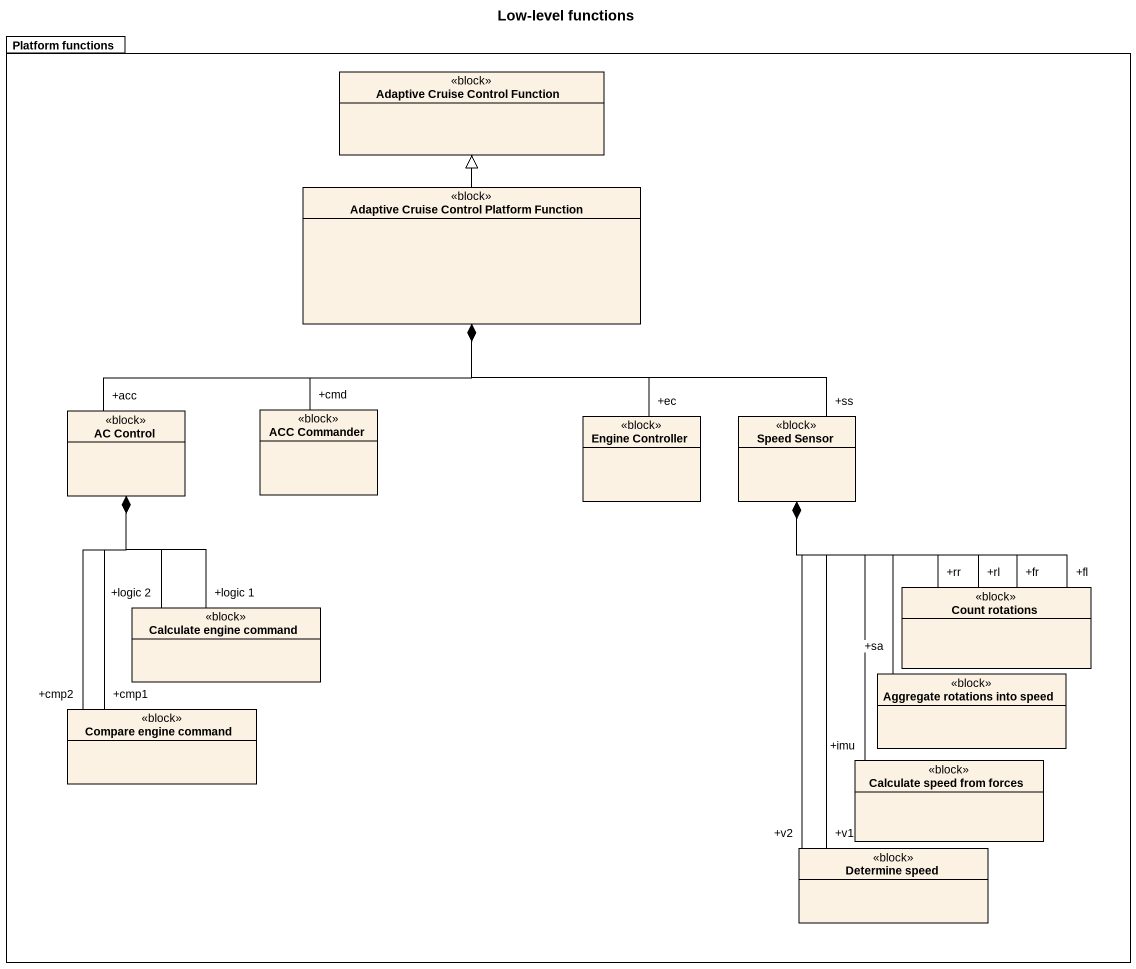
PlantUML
@startuml
title Low-level functions
hide circle
hide empty members
package "Platform functions" as Platform_functions {
  class "Adaptive Cruise Control Function" as Adaptive_Cruise_Control <<block>>
  class "Adaptive Cruise Control Platform Function" as Adaptive_Cruise_Control_2 <<block>>
  class "AC Control" as AC_Control <<block>>
  class "ACC Commander" as ACC_Commander <<block>>
  class "Engine Controller" as Engine_Controller <<block>>
  class "Speed Sensor" as Speed_Sensor <<block>>
  class "Calculate engine command" as Calculate_engine_command <<block>>
  class "Count rotations" as Count_rotations <<block>>
  class "Aggregate rotations into speed" as Aggregate_rotations_into <<block>>
  class "Compare engine command" as Compare_engine_command <<block>>
  class "Calculate speed from forces" as Calculate_speed_from_forces <<block>>
  class "Determine speed" as Determine_speed <<block>>
}
Adaptive_Cruise_Control_2 -up-|> Adaptive_Cruise_Control
AC_Control "+acc" -right-* Adaptive_Cruise_Control_2
ACC_Commander "+cmd" -up-* Adaptive_Cruise_Control_2
Engine_Controller "+ec" -up-* Adaptive_Cruise_Control_2
Speed_Sensor "+ss" -up-* Adaptive_Cruise_Control_2
Calculate_engine_command "+logic 2" -up-* AC_Control
Calculate_engine_command "+logic 1" -up-* AC_Control
Count_rotations "+fl" -up-* Speed_Sensor
Count_rotations "+rr" -up-* Speed_Sensor
Count_rotations "+fr" -up-* Speed_Sensor
Count_rotations "+rl" -up-* Speed_Sensor
Aggregate_rotations_into "+sa" -up-* Speed_Sensor
Compare_engine_command "+cmp2" -up-* AC_Control
Compare_engine_command "+cmp1" -up-* AC_Control
Calculate_speed_from_forces "+imu" -up-* Speed_Sensor
Determine_speed "+v1" -up-* Speed_Sensor
Determine_speed "+v2" -up-* Speed_Sensor
@enduml
